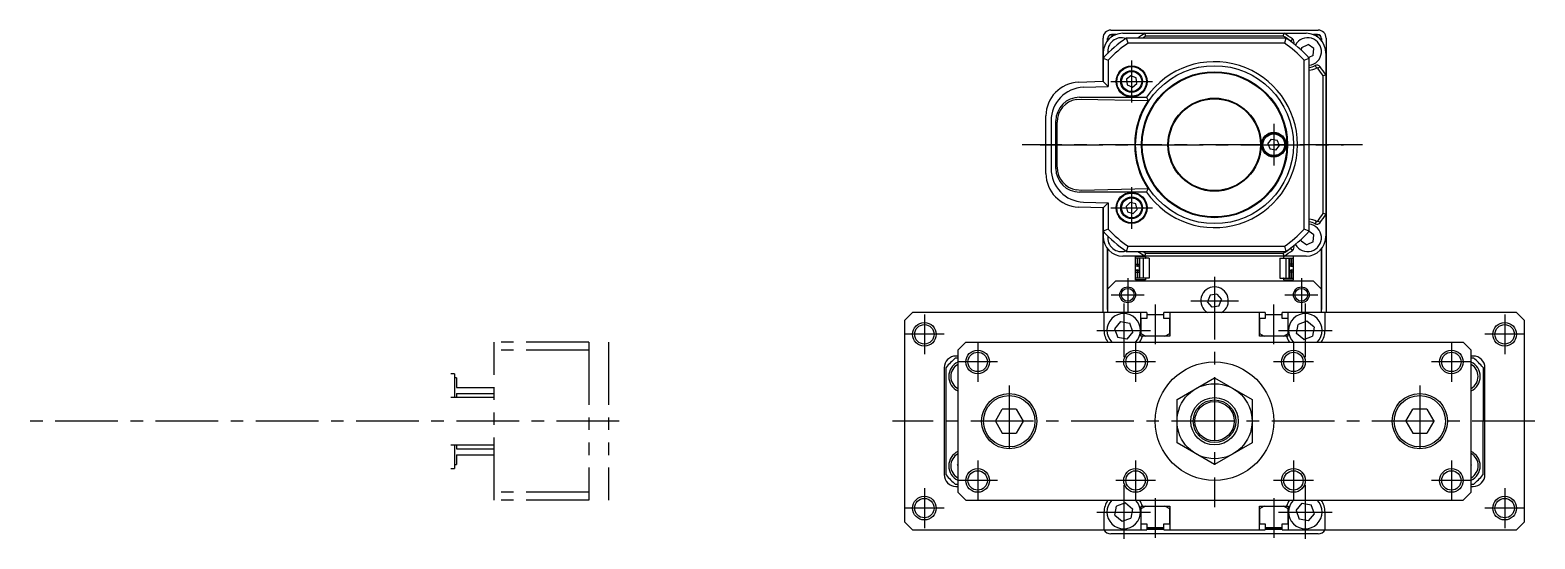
# Model space of a CAD drawing. Extents: x 0 to 1139, y -8 to 601.
# Drawn here: x 757.9 to 1139.1, y 234.7 to 363.5 of the extents above; entities that cross this region are included whole.
import ezdxf

# ---------------------------------------------------------------- set-up
doc = ezdxf.new("R2010")
doc.units = 0
doc.header["$LTSCALE"] = 0.5
doc.linetypes.add('CENTER', pattern=[50.8, 31.75, -6.35, 6.35, -6.35])
doc.linetypes.add('PHANTOM', pattern=[63.5, 31.75, -6.35, 6.35, -6.35, 6.35, -6.35])
for name, color, linetype in [('MSM_CENTER', 1, 'CENTER'), ('MSM_CONTINUOUS', 7, 'CONTINUOUS'), ('MSM_IMAGINARY', 6, 'PHANTOM'), ('MSM_NARROW', 5, 'CONTINUOUS')]:
    doc.layers.add(name, color=color, linetype=linetype)

msp = doc.modelspace()

# ---------------------------------------------------------------- linework, layer by layer
at = {"layer": 'MSM_CENTER'}
for p, q in [((1036.94, 355.78), (1036.94, 345.2)), ((1031.65, 350.49), (1042.23, 350.49)), ((1072.94, 339.79), (1072.94, 329.21)), ((1095.43, 334.5), (1009.19, 334.5)), ((1013.79, 334.5), (1090.65, 334.5)), ((1036.94, 323.78), (1036.94, 313.2)), ((1031.65, 318.49), (1042.23, 318.49)), ((1035.94, 300.69), (1035.94, 292.31)), ((1057.94, 301.08), (1057.94, 242.71)), ((1079.94, 300.69), (1079.94, 292.31)), ((1031.75, 296.5), (1040.13, 296.5)), ((1034.94, 294.29), (1034.94, 280.71)), ((1042.94, 294), (1042.94, 284)), ((1051.9, 295), (1063.98, 295)), ((1072.94, 284), (1072.94, 294)), ((1075.75, 296.5), (1084.13, 296.5)), ((1080.94, 294.29), (1080.94, 280.71)), ((984.44, 291.54), (984.44, 281.46)), ((1131.44, 291.54), (1131.44, 281.46)), ((989.48, 286.5), (979.4, 286.5)), ((1028.15, 287.5), (1041.73, 287.5)), ((1074.15, 287.5), (1087.73, 287.5)), ((1136.48, 286.5), (1126.4, 286.5)), ((997.94, 284.54), (997.94, 274.46)), ((1037.94, 284.54), (1037.94, 274.46)), ((1077.94, 284.54), (1077.94, 274.46)), ((1117.94, 284.54), (1117.94, 274.46)), ((1002.98, 279.5), (992.9, 279.5)), ((1042.98, 279.5), (1032.9, 279.5)), ((1082.98, 279.5), (1072.9, 279.5)), ((1122.98, 279.5), (1112.9, 279.5)), ((1005.94, 273.54), (1005.94, 255.46)), ((1109.94, 273.54), (1109.94, 255.46)), ((907.16, 264.5), (370.18, 264.5)), ((1139.1, 264.5), (976.38, 264.5)), ((997.94, 254.54), (997.94, 244.46)), ((1037.94, 254.54), (1037.94, 244.46)), ((1077.94, 254.54), (1077.94, 244.46)), ((1117.94, 254.54), (1117.94, 244.46)), ((1002.98, 249.5), (992.9, 249.5)), ((1042.98, 249.5), (1032.9, 249.5)), ((1034.94, 248.29), (1034.94, 234.71)), ((1082.98, 249.5), (1072.9, 249.5)), ((1080.94, 248.29), (1080.94, 234.71)), ((1122.98, 249.5), (1112.9, 249.5)), ((984.44, 247.54), (984.44, 237.46)), ((1042.94, 245), (1042.94, 235)), ((1072.94, 245), (1072.94, 235)), ((1131.44, 247.54), (1131.44, 237.46)), ((989.48, 242.5), (979.4, 242.5)), ((1028.15, 241.5), (1041.73, 241.5)), ((1074.15, 241.5), (1087.73, 241.5)), ((1136.48, 242.5), (1126.4, 242.5))]:
    msp.add_line(p, q, dxfattribs=at)
at = {"layer": 'MSM_CONTINUOUS'}
for p, q in [((1031.69, 363.5), (1084.19, 363.5)), ((1032.9, 362.35), (1031.84, 362.35)), ((1031.84, 362.35), (1031.86, 362.32)), ((1031.86, 362.32), (1032.83, 362.32)), ((1034.74, 362.7), (1081.14, 362.7)), ((1040.52, 362), (1040.32, 362.7)), ((1075.35, 362), (1075.55, 362.7)), ((1084.04, 362.35), (1082.98, 362.35)), ((1083.04, 362.32), (1084.01, 362.32)), ((1084.01, 362.32), (1084.04, 362.35)), ((1029.69, 350.5), (1029.69, 361.5)), ((1030.84, 361.35), (1030.84, 360.83)), ((1030.86, 361.32), (1030.84, 361.35)), ((1030.86, 360.86), (1030.86, 361.32)), ((1031.94, 362), (1030.94, 361)), ((1030.94, 360.95), (1030.94, 361)), ((1031.94, 362), (1032.19, 362)), ((1076.03, 361.5), (1035.65, 361.5)), ((1036.04, 360.21), (1035.65, 361.5)), ((1075.63, 360.21), (1036.04, 360.21)), ((1075.35, 362), (1040.52, 362)), ((1076.03, 361.5), (1075.63, 360.21)), ((1077.68, 361.26), (1077.26, 360.69)), ((1079.99, 358.37), (1080.06, 359.09)), ((1080.06, 359.09), (1081.67, 359.84)), ((1083.12, 358.81), (1081.67, 359.84)), ((1082.96, 357.05), (1083.12, 358.81)), ((1083.69, 362), (1083.94, 362)), ((1084.94, 361), (1083.94, 362)), ((1084.94, 361), (1084.94, 360.95)), ((1085.04, 361.35), (1085.01, 361.32)), ((1085.01, 361.32), (1085.01, 360.86)), ((1085.04, 360.83), (1085.04, 361.35)), ((1086.19, 361.5), (1086.19, 292)), ((1029.74, 357.7), (1029.74, 350.5)), ((1029.74, 356.41), (1031.03, 355.91)), ((1031.03, 355.91), (1031.03, 349.25)), ((1080.65, 355.91), (1081.94, 356.41)), ((1080.65, 313.09), (1080.65, 355.91)), ((1082.96, 357.05), (1081.83, 356.53)), ((1081.94, 312.59), (1081.94, 356.41)), ((1083.4, 354.52), (1083.74, 353.91)), ((1086.14, 357.7), (1086.14, 311.3)), ((1036.75, 351.93), (1035.6, 351.05)), ((1035.6, 351.05), (1035.79, 349.62)), ((1038.08, 351.38), (1036.75, 351.93)), ((1038.27, 349.95), (1038.08, 351.38)), ((1084.69, 354.24), (1084.13, 353.83)), ((1086.14, 352.12), (1085.44, 351.91)), ((1085.44, 317.09), (1085.44, 351.91)), ((1029.74, 350.5), (1023.44, 350.28)), ((1024.73, 349.03), (1031.03, 349.25)), ((1031.03, 349.25), (1029.74, 350.5)), ((1035.79, 349.62), (1037.13, 349.07)), ((1037.13, 349.07), (1038.27, 349.95)), ((1022.93, 345.91), (1024.18, 346.06)), ((1023.74, 346.5), (1040.7, 346.5)), ((1024.18, 346.06), (1041.14, 345.67)), ((1040.7, 346.5), (1041.14, 345.67)), ((1015.24, 327.21), (1015.24, 341.79)), ((1016.53, 340.54), (1016.53, 328.46)), ((1017.74, 328.5), (1017.74, 340.5)), ((1018.05, 328.81), (1018.05, 340.19)), ((1071.47, 334.7), (1072.38, 335.87)), ((1072.38, 335.87), (1073.84, 335.67)), ((1074.4, 334.3), (1073.84, 335.67)), ((1071.47, 334.7), (1072.03, 333.33)), ((1073.5, 333.13), (1072.03, 333.33)), ((1073.5, 333.13), (1074.4, 334.3)), ((1024.18, 322.94), (1022.93, 323.09)), ((1040.7, 322.5), (1023.74, 322.5)), ((1041.14, 323.33), (1024.18, 322.94)), ((1040.7, 322.5), (1041.14, 323.33)), ((1029.74, 318.5), (1023.44, 318.72)), ((1024.73, 319.97), (1031.03, 319.75)), ((1029.69, 292), (1029.69, 318.5)), ((1029.74, 318.5), (1031.03, 319.75)), ((1029.74, 318.5), (1029.74, 311.3)), ((1031.03, 319.75), (1031.03, 313.09)), ((1036.58, 319.9), (1035.55, 318.89)), ((1035.55, 318.89), (1035.91, 317.49)), ((1035.91, 317.49), (1037.3, 317.1)), ((1037.97, 319.51), (1036.58, 319.9)), ((1037.3, 317.1), (1038.33, 318.11)), ((1038.33, 318.11), (1037.97, 319.51)), ((1086.14, 316.88), (1085.44, 317.09)), ((1031.03, 313.09), (1029.74, 312.59)), ((1081.94, 312.59), (1080.65, 313.09)), ((1083.4, 314.48), (1083.74, 315.09)), ((1084.69, 314.76), (1084.13, 315.17)), ((1035.65, 307.5), (1036.04, 308.79)), ((1036.04, 308.79), (1075.63, 308.79)), ((1075.63, 308.79), (1076.03, 307.5)), ((1079.9, 310.19), (1079.93, 310.57)), ((1079.9, 310.19), (1081.35, 309.16)), ((1082.96, 309.91), (1081.35, 309.16)), ((1083.12, 311.67), (1081.89, 312.54)), ((1082.96, 309.91), (1083.12, 311.67)), ((1030.84, 308.17), (1030.84, 292)), ((1030.86, 292.77), (1030.86, 308.14)), ((1030.94, 292), (1030.94, 308.05)), ((1081.14, 306.3), (1034.74, 306.3)), ((1035.65, 307.5), (1076.03, 307.5)), ((1037.94, 306.25), (1040.44, 306.25)), ((1037.94, 300.25), (1037.94, 306.25)), ((1041.39, 305.75), (1037.94, 305.75)), ((1038.39, 303.75), (1038.39, 305.75)), ((1038.89, 305.75), (1038.89, 304.25)), ((1038.99, 300.75), (1038.99, 305.75)), ((1039.89, 305.75), (1039.89, 300.75)), ((1040.32, 306.3), (1040.52, 307)), ((1040.39, 305.75), (1040.44, 305.8)), ((1040.44, 306.25), (1040.44, 305.75)), ((1040.52, 307), (1075.35, 307)), ((1041.39, 305.75), (1041.39, 300.75)), ((1074.49, 305.75), (1077.94, 305.75)), ((1074.49, 305.75), (1074.49, 300.75)), ((1075.55, 306.3), (1075.35, 307)), ((1075.44, 306.25), (1075.44, 305.75)), ((1077.94, 306.25), (1075.44, 306.25)), ((1075.49, 305.75), (1075.44, 305.8)), ((1075.99, 305.75), (1075.99, 300.75)), ((1076.88, 300.75), (1076.88, 305.75)), ((1076.98, 305.75), (1076.98, 304.25)), ((1077.68, 307.74), (1077.26, 308.31)), ((1077.48, 303.75), (1077.48, 305.75)), ((1077.94, 300.25), (1077.94, 306.25)), ((1084.94, 308.05), (1084.94, 292)), ((1085.01, 308.14), (1085.01, 292.77)), ((1085.04, 292), (1085.04, 308.17)), ((1037.94, 304.25), (1038.89, 304.25)), ((1038.39, 303.75), (1037.94, 303.75)), ((1037.94, 302.75), (1038.39, 302.75)), ((1037.94, 302.25), (1038.89, 302.25)), ((1038.43, 303.71), (1038.39, 303.75)), ((1038.39, 302.75), (1038.43, 302.79)), ((1038.39, 300.75), (1038.39, 302.75)), ((1038.89, 304.25), (1038.94, 304.2)), ((1038.89, 302.25), (1038.94, 302.3)), ((1038.89, 302.25), (1038.89, 300.75)), ((1038.94, 302.3), (1038.94, 304.2)), ((1076.98, 304.25), (1076.94, 304.2)), ((1076.94, 302.3), (1076.94, 304.2)), ((1076.98, 302.25), (1076.94, 302.3)), ((1077.94, 304.25), (1076.98, 304.25)), ((1076.98, 302.25), (1076.98, 300.75)), ((1077.94, 302.25), (1076.98, 302.25)), ((1077.45, 303.71), (1077.48, 303.75)), ((1077.48, 302.75), (1077.45, 302.79)), ((1077.48, 303.75), (1077.94, 303.75)), ((1077.94, 302.75), (1077.48, 302.75)), ((1077.48, 300.75), (1077.48, 302.75)), ((1032.94, 300), (1030.94, 298)), ((1032.94, 300), (1082.94, 300)), ((1041.39, 300.75), (1037.94, 300.75)), ((1040.44, 300.25), (1037.94, 300.25)), ((1040.39, 300.75), (1040.44, 300.7)), ((1040.44, 300.75), (1040.44, 300.25)), ((1074.49, 300.75), (1077.94, 300.75)), ((1075.44, 300.75), (1075.44, 300.25)), ((1075.49, 300.75), (1075.44, 300.7)), ((1075.44, 300.25), (1077.94, 300.25)), ((1084.94, 298), (1082.94, 300)), ((1056.81, 296.37), (1056.19, 294.71)), ((1057.32, 293.34), (1056.19, 294.71)), ((1058.56, 296.66), (1056.81, 296.37)), ((1059.06, 293.63), (1057.32, 293.34)), ((1058.56, 296.66), (1059.69, 295.29)), ((1059.06, 293.63), (1059.69, 295.29)), ((981.44, 292), (979.44, 290)), ((979.44, 290), (979.44, 239)), ((1040.79, 292), (981.44, 292)), ((1029.94, 292), (1029.94, 287.5)), ((1030.88, 292.75), (1030.86, 292.77)), ((1030.86, 292.77), (1030.94, 292.77)), ((1030.88, 292), (1030.88, 292.75)), ((1030.88, 292.75), (1030.94, 292.75)), ((1034.13, 289.72), (1032.62, 287.91)), ((1034.13, 289.72), (1036.45, 289.31)), ((1039.29, 286), (1039.29, 292)), ((1040.79, 290.5), (1039.29, 290.5)), ((1039.29, 290.5), (1039.29, 286.7)), ((1040.79, 292), (1040.79, 290.5)), ((1040.79, 291.5), (1045.09, 291.5)), ((1070.79, 292), (1045.09, 292)), ((1045.09, 290.5), (1045.09, 292)), ((1046.59, 290.5), (1045.09, 290.5)), ((1046.59, 292), (1046.59, 286)), ((1046.59, 286.7), (1046.59, 290.5)), ((1069.29, 286), (1069.29, 292)), ((1070.79, 290.5), (1069.29, 290.5)), ((1069.29, 290.5), (1069.29, 286.7)), ((1070.79, 292), (1070.79, 290.5)), ((1070.79, 291.5), (1075.09, 291.5)), ((1134.44, 292), (1075.09, 292)), ((1075.09, 290.5), (1075.09, 292)), ((1076.59, 290.5), (1075.09, 290.5)), ((1076.59, 286), (1076.59, 292)), ((1076.59, 286.7), (1076.59, 290.5)), ((1081.35, 289.82), (1079.13, 289.01)), ((1083.15, 288.31), (1081.35, 289.82)), ((1084.94, 292.77), (1085.01, 292.77)), ((1084.99, 292.75), (1084.94, 292.75)), ((1085.01, 292.77), (1084.99, 292.75)), ((1084.99, 292.75), (1084.99, 292)), ((1085.94, 287.5), (1085.94, 292)), ((1136.44, 290), (1134.44, 292)), ((1136.44, 239), (1136.44, 290)), ((1032.62, 287.91), (1033.42, 285.69)), ((1037.26, 287.09), (1035.75, 285.28)), ((1037.26, 287.09), (1036.45, 289.31)), ((1039.29, 286.7), (1040.5, 286)), ((1046.59, 286), (1039.29, 286)), ((1045.38, 286), (1046.59, 286.7)), ((1069.29, 286.7), (1070.5, 286)), ((1076.59, 286), (1069.29, 286)), ((1075.38, 286), (1076.59, 286.7)), ((1078.72, 286.69), (1079.13, 289.01)), ((1080.53, 285.18), (1078.72, 286.69)), ((1080.53, 285.18), (1082.74, 285.99)), ((1083.15, 288.31), (1082.74, 285.99)), ((994.94, 284.5), (992.94, 282.5)), ((992.94, 282.5), (992.94, 246.5)), ((994.94, 284.5), (1120.94, 284.5)), ((1035.75, 285.28), (1033.42, 285.69)), ((1122.94, 282.5), (1120.94, 284.5)), ((1122.94, 246.5), (1122.94, 282.5)), ((992.34, 280.5), (992.94, 280.5)), ((992.94, 281), (992.44, 281)), ((1123.44, 281), (1122.94, 281)), ((1122.94, 280.51), (1123.56, 280.51)), ((989.44, 278), (989.44, 251)), ((989.94, 250.9), (989.94, 278.1)), ((1048.44, 269.97), (1057.94, 275.46)), ((1057.94, 275.46), (1067.44, 269.97)), ((1125.95, 278.11), (1125.92, 250.91)), ((1126.44, 251), (1126.44, 278)), ((1002.42, 264.5), (1004.18, 267.55)), ((1007.7, 267.55), (1004.18, 267.55)), ((1007.7, 267.55), (1009.46, 264.5)), ((1048.44, 259), (1048.44, 269.97)), ((1067.44, 269.97), (1067.44, 259)), ((1106.42, 264.5), (1108.18, 267.55)), ((1111.7, 267.55), (1108.18, 267.55)), ((1111.7, 267.55), (1113.46, 264.5)), ((1002.42, 264.5), (1004.18, 261.45)), ((1009.46, 264.5), (1007.7, 261.45)), ((1106.42, 264.5), (1108.18, 261.45)), ((1113.46, 264.5), (1111.7, 261.45)), ((1004.18, 261.45), (1007.7, 261.45)), ((1108.18, 261.45), (1111.7, 261.45)), ((1057.94, 253.52), (1048.44, 259)), ((1067.44, 259), (1057.94, 253.52)), ((992.94, 253.54), (992.87, 253.46)), ((992.94, 253.29), (992.87, 253.46)), ((1123.01, 253.35), (1122.94, 253.46)), ((1122.94, 253.21), (1123.01, 253.35)), ((992.94, 248.5), (992.34, 248.5)), ((992.44, 248), (992.94, 248)), ((1123.52, 248.51), (1122.94, 248.51)), ((1122.94, 248), (1123.44, 248)), ((992.94, 246.5), (994.94, 244.5)), ((994.94, 244.5), (1120.94, 244.5)), ((1120.94, 244.5), (1122.94, 246.5)), ((1029.94, 241.5), (1029.94, 237)), ((1032.72, 240.69), (1033.13, 243.01)), ((1032.72, 240.69), (1034.53, 239.18)), ((1035.35, 243.82), (1033.13, 243.01)), ((1035.35, 243.82), (1037.15, 242.31)), ((1037.15, 242.31), (1036.74, 239.99)), ((1039.29, 243), (1046.59, 243)), ((1039.29, 243), (1039.29, 237)), ((1040.5, 243), (1039.29, 242.3)), ((1039.29, 242.3), (1039.29, 238.5)), ((1046.59, 242.3), (1045.38, 243)), ((1046.59, 243), (1046.59, 237)), ((1046.59, 238.5), (1046.59, 242.3)), ((1069.29, 243), (1076.59, 243)), ((1069.29, 237), (1069.29, 243)), ((1070.5, 243), (1069.29, 242.3)), ((1069.29, 242.3), (1069.29, 238.5)), ((1076.59, 242.3), (1075.38, 243)), ((1076.59, 243), (1076.59, 237)), ((1076.59, 238.5), (1076.59, 242.3)), ((1078.62, 241.91), (1080.13, 243.72)), ((1078.62, 241.91), (1079.42, 239.69)), ((1080.13, 243.72), (1082.45, 243.31)), ((1081.75, 239.28), (1083.26, 241.09)), ((1083.26, 241.09), (1082.45, 243.31)), ((1085.94, 237), (1085.94, 241.5)), ((979.44, 239), (981.44, 237)), ((981.44, 237), (1040.79, 237)), ((1034.53, 239.18), (1036.74, 239.99)), ((1039.29, 238.5), (1040.79, 238.5)), ((1040.79, 238.5), (1040.79, 237)), ((1045.09, 237.5), (1040.79, 237.5)), ((1040.79, 237.15), (1045.09, 237.15)), ((1045.09, 237.15), (1040.79, 237.15)), ((1045.09, 237), (1045.09, 238.5)), ((1045.09, 238.5), (1046.59, 238.5)), ((1045.09, 237), (1070.79, 237)), ((1069.29, 238.5), (1070.79, 238.5)), ((1070.79, 238.5), (1070.79, 237)), ((1075.09, 237.5), (1070.79, 237.5)), ((1070.79, 237.15), (1075.09, 237.15)), ((1075.09, 237.15), (1070.79, 237.15)), ((1075.09, 237), (1075.09, 238.5)), ((1075.09, 238.5), (1076.59, 238.5)), ((1075.09, 237), (1134.44, 237)), ((1081.75, 239.28), (1079.42, 239.69)), ((1134.44, 237), (1136.44, 239)), ((1084.19, 236), (1031.69, 236))]:
    msp.add_line(p, q, dxfattribs=at)
for centre, radius in [((1036.94, 350.5), 3.93), ((1036.94, 350.5), 3.85), ((1036.94, 350.5), 3.75), ((1036.94, 350.5), 2.75), ((1036.94, 350.5), 2.55), ((1057.94, 334.5), 19.99), ((1057.94, 334.5), 18.48), ((1057.94, 334.5), 18.3), ((1057.94, 334.5), 11.8), ((1057.94, 334.5), 11.62), ((1072.94, 334.5), 3.12), ((1072.94, 334.5), 3), ((1072.94, 334.5), 2.75), ((1036.94, 318.5), 3.93), ((1036.94, 318.5), 3.85), ((1036.94, 318.5), 3.75), ((1036.94, 318.5), 2.75), ((1036.94, 318.5), 2.55), ((1035.94, 296.5), 1.62), ((1079.94, 296.5), 1.62), ((984.44, 286.5), 2.46), ((1131.44, 286.5), 2.46), ((997.94, 279.5), 2.46), ((1037.94, 279.5), 2.46), ((1057.94, 264.5), 15), ((1077.94, 279.5), 2.46), ((1117.94, 279.5), 2.46), ((1005.94, 264.5), 7), ((1005.94, 264.5), 6.5), ((1057.94, 264.5), 9.5), ((1109.94, 264.5), 7), ((1109.94, 264.5), 6.5), ((1057.94, 264.49), 6), ((1057.94, 264.49), 5), ((997.94, 249.5), 2.46), ((1037.94, 249.5), 2.46), ((1077.94, 249.5), 2.46), ((1117.94, 249.5), 2.46), ((984.44, 242.5), 2.46), ((1131.44, 242.5), 2.46)]:
    msp.add_circle(centre, radius, dxfattribs=at)
for centre, radius, start, end in [((1031.69, 361.5), 2, 90, 180), ((1034.74, 357.7), 5, 90, 180), ((1031.84, 361.35), 1, 90, 180), ((1031.86, 361.32), 1, 90, 180), ((1057.94, 334.5), 33.25, 121.9922, 125.7052), ((1057.94, 334.5), 33.25, 53.5797, 58.0078), ((1081.14, 357.7), 5, 0, 90), ((1084.01, 361.32), 1, 0, 90), ((1084.04, 361.35), 1, 0, 90), ((1084.19, 361.5), 2, 0, 90), ((1053.74, 334.5), 32.5, 123.8222, 137.6005), ((1034.37, 358.07), 3.5, 71.4423, 187.385), ((1053.74, 334.5), 31.21, 124.5367, 136.6884), ((1057.94, 334.5), 32.55, 122.3437, 123.9533), ((1057.94, 334.5), 32.55, 53.5797, 57.6563), ((1057.94, 334.5), 31.21, 43.3116, 55.4633), ((1057.94, 334.5), 32.5, 42.3995, 56.1778), ((1077.08, 360.45), 0.3, 19.8754, 53.5797), ((1077.08, 360.45), 1, 337.1988, 53.5797), ((1081.51, 358.07), 3.5, 277.057, 151.7102), ((1057.94, 334.5), 21, 214.8499, 145.1501), ((1081.45, 358.01), 4, 277.0182, 299.2055), ((1083.89, 353.65), 1, 36.4203, 119.2059), ((1081.45, 358.01), 4.7, 275.9681, 299.2065), ((1083.89, 353.65), 0.3, 36.4203, 119.2059), ((1057.94, 334.5), 32.55, 32.3437, 36.4203), ((1057.94, 334.5), 33.25, 31.9922, 36.4203), ((1023.74, 341.79), 8.5, 92.0168, 179.9831), ((1025.03, 340.54), 8.5, 92, 180), ((1023.74, 340.5), 6, 90, 180), ((1023.83, 340.2), 5.78, 98.8886, 180.1067), ((1057.6, 334.5), 19.89, 145.8255, 214.1745), ((1025.03, 328.46), 8.5, 180, 268), ((1023.74, 328.5), 6, 180, 270), ((1023.83, 328.8), 5.77, 179.8902, 261.1188), ((1023.74, 327.21), 8.5, 180, 268), ((1057.94, 334.5), 32.55, 323.5797, 327.6563), ((1057.94, 334.5), 33.25, 323.5797, 328.0078), ((1053.74, 334.5), 32.5, 222.3995, 236.1778), ((1053.74, 334.5), 31.21, 223.3116, 235.4633), ((1057.94, 334.5), 31.21, 304.5367, 316.6884), ((1057.94, 334.5), 32.5, 303.8222, 317.6005), ((1081.51, 310.93), 3.5, 208.2898, 82.943), ((1081.45, 310.99), 4.7, 60.7935, 84.0319), ((1081.45, 310.99), 4, 60.7945, 82.9818), ((1083.89, 315.35), 1, 240.7941, 323.5797), ((1083.89, 315.35), 0.3, 240.7941, 323.5797), ((1034.74, 311.3), 5, 180, 270), ((1034.37, 310.93), 3.5, 172.615, 288.5577), ((1077.08, 308.55), 1, 306.4203, 22.8012), ((1081.14, 311.3), 5, 270, 0), ((1057.94, 334.5), 33.25, 234.2948, 238.0078), ((1057.94, 334.5), 32.55, 236.0467, 237.6563), ((1057.94, 334.5), 32.55, 302.3437, 306.4203), ((1057.94, 334.5), 33.25, 301.9922, 306.4203), ((1077.08, 308.55), 0.3, 306.4203, 340.1246), ((1037.21, 206.48), 97.24, 89.2843, 89.5717), ((1037.21, 400.02), 97.24, 270.4283, 270.7157), ((1038.39, 304.25), 0.5, 270.0048, 359.995), ((1038.39, 302.25), 0.5, 0.005, 89.9952), ((1038.45, 304.2), 0.492, 267.3421, 359.3507), ((1038.45, 302.3), 0.492, 0.6493, 92.6579), ((1077.43, 304.2), 0.492, 180.6493, 272.6579), ((1077.43, 302.3), 0.492, 87.3421, 179.3507), ((1077.48, 304.25), 0.5, 180.005, 269.9952), ((1077.48, 302.25), 0.5, 90.0048, 179.995), ((1078.66, 206.48), 97.24, 90.4283, 90.7157), ((1078.66, 400.02), 97.24, 269.2843, 269.5717), ((1057.94, 295), 3.5, 301.0027, 238.9973), ((1034.94, 287.5), 4.25, 315.0991, 224.9009), ((1080.94, 287.5), 4.25, 315.0991, 224.9009), ((1034.94, 287.5), 5, 180, 216.8699), ((1034.94, 287.5), 5, 323.1301, 342.5424), ((1080.94, 287.5), 5, 197.4576, 216.8699), ((1080.94, 287.5), 5, 323.1301, 0), ((992.44, 278), 3, 90, 180), ((1005.94, 264.5), 21, 130.3676, 139.6324), ((994.62, 275.81), 4, 114.934, 245.066), ((994.62, 275.81), 3.5, 118.8029, 241.1971), ((1121.26, 275.83), 4, 294.7179, 65.2821), ((1121.21, 275.83), 3.5, 299.5737, 60.4263), ((1123.44, 278), 3, 0, 90), ((1109.94, 264.53), 21, 40.2982, 49.563), ((994.62, 253.19), 4, 114.934, 245.066), ((994.62, 253.19), 3.5, 118.8029, 241.1971), ((1121.24, 253.2), 4, 295.1506, 64.8494), ((1121.24, 253.25), 3.5, 299.0594, 60.9406), ((992.44, 251), 3, 180, 270), ((1005.94, 264.5), 21, 220.3676, 229.6324), ((1123.44, 251), 3, 270, 0), ((1109.94, 264.53), 21, 310.2982, 319.563), ((1034.94, 241.5), 5, 143.1301, 180), ((1034.94, 241.5), 4.25, 135.0991, 44.9009), ((1034.94, 241.5), 5, 17.4576, 36.8699), ((1080.94, 241.5), 5, 143.1301, 162.5424), ((1080.94, 241.5), 4.25, 135.0991, 44.9009), ((1080.94, 241.5), 5, 0, 36.8699), ((1031.69, 238), 2, 208.9616, 270.0073), ((1084.19, 238), 2, 269.9927, 331.0384)]:
    msp.add_arc(centre, radius, start, end, dxfattribs=at)
at = {"layer": 'MSM_IMAGINARY'}
for p, q in [((899.44, 284.5), (875.44, 284.5)), ((875.44, 244.5), (875.44, 284.5)), ((875.44, 284.5), (875.44, 284.5)), ((899.44, 282.5), (875.44, 282.5)), ((899.44, 284.5), (899.44, 244.5)), ((899.44, 284.5), (899.44, 284.5)), ((904.44, 284.5), (904.44, 244.5)), ((865.44, 276.5), (864.44, 276.5)), ((865.44, 276.5), (865.44, 270.5)), ((865.94, 275.5), (865.44, 275.5)), ((865.94, 275.5), (865.94, 273)), ((865.94, 273), (875.44, 273)), ((865.94, 271.48), (875.44, 271.48)), ((865.94, 271.48), (865.94, 270.5)), ((875.44, 270.5), (864.44, 270.5)), ((864.44, 258.5), (875.44, 258.5)), ((865.44, 258.5), (865.44, 252.5)), ((865.94, 258.5), (865.94, 257.52)), ((865.94, 257.52), (875.44, 257.52)), ((865.94, 256), (875.44, 256)), ((865.94, 256), (865.94, 253.5)), ((864.44, 252.5), (865.44, 252.5)), ((865.44, 253.5), (865.94, 253.5)), ((899.44, 246.5), (875.44, 246.5)), ((899.44, 244.5), (875.44, 244.5))]:
    msp.add_line(p, q, dxfattribs=at)
at = {"layer": 'MSM_NARROW'}
for centre, radius in [((1035.94, 296.5), 2), ((1079.94, 296.5), 2), ((984.44, 286.5), 3), ((1131.44, 286.5), 3), ((997.94, 279.5), 3), ((1037.94, 279.5), 3), ((1077.94, 279.5), 3), ((1117.94, 279.5), 3), ((1057.94, 264.5), 5.38), ((997.94, 249.5), 3), ((1037.94, 249.5), 3), ((1077.94, 249.5), 3), ((1117.94, 249.5), 3), ((984.44, 242.5), 3), ((1131.44, 242.5), 3)]:
    msp.add_circle(centre, radius, dxfattribs=at)

doc.saveas('drawing.dxf')
